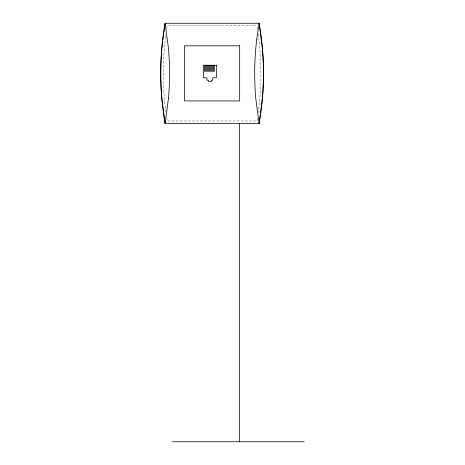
<?xml version="1.0" encoding="UTF-8"?>
<svg xmlns="http://www.w3.org/2000/svg" width="465" height="465" viewBox="0 0 465 465"><rect width="100%" height="100%" fill="white"/><g stroke="black" fill="none" stroke-linecap="round" stroke-linejoin="round"><path stroke-width="0.35" stroke-dasharray="2.33 1.74" d="M166.819 28.487L167.261 25.755L256.971 25.755L257.517 29.173M257.407 118.25L256.971 120.981L167.261 120.981L166.819 118.25M258.255 33.962A286.085 286.085 0 0 1 258.255 112.78M165.883 112.088A286.085 286.085 0 0 1 165.883 34.648"/><path stroke-width="0.7" d="M172.434 441.75L304.261 441.75M239.394 123.492L239.394 441.75M214.667 65.257L214.667 71.523M213.662 65.257L213.662 71.523M212.662 65.257L212.662 71.523M211.656 65.257L211.656 71.523M210.657 65.257L210.657 71.523M209.651 65.257L209.651 71.523M208.651 65.257L208.651 71.523M207.646 65.257L207.646 71.523M206.646 65.257L206.646 71.523M205.646 65.257L205.646 71.523M204.641 65.257L204.641 71.523M162.692 39.862L161.837 48.215A205.385 145.778 90 0 0 161.837 98.528L165.127 123.492L259.104 123.492L262.388 98.528A205.385 145.778 90 0 0 262.388 48.215L259.104 23.25L165.127 23.25L162.692 39.862M168.44 98.528L165.127 123.492A288.591 288.591 0 0 1 165.127 23.25L168.44 48.215A203.862 144.696 90 0 1 168.44 98.528M256.651 39.862L255.791 48.215A203.862 144.696 -90 0 0 255.791 98.528L259.104 123.492A288.591 288.591 0 0 0 259.104 23.25L256.651 39.862M239.678 45.803L184.547 45.803L184.547 100.934L239.678 100.934L239.678 45.803M216.365 65.257L203.461 65.257L203.461 77.789L206.925 77.789L206.925 80.213L208.303 80.213L208.303 81.346L211.546 81.346L211.546 80.213L212.767 80.213L212.767 77.789L216.365 77.789L216.365 65.257"/></g></svg>
